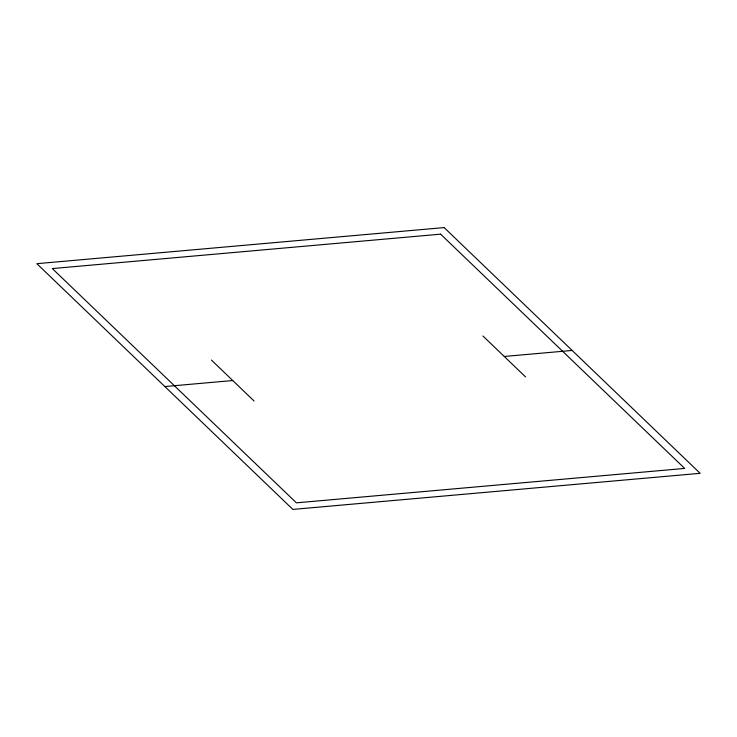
<?xml version="1.0" encoding="UTF-8"?>
<svg xmlns="http://www.w3.org/2000/svg" width="737" height="737" viewBox="0 0 737 737"><rect width="100%" height="100%" fill="white"/><g stroke="black" fill="none" stroke-linecap="round" stroke-linejoin="round"><path stroke-width="1.11" d="M164.858 386.547L232.735 380.532M504.265 356.468L572.142 350.453M482.928 335.989L525.592 376.948M211.408 360.052L254.072 401.011M444.135 227.586L36.85 263.68L292.865 509.414L700.15 473.32L444.135 227.586M440.606 234.163L52.327 268.572L296.394 502.837L684.673 468.428L440.606 234.163"/></g></svg>
